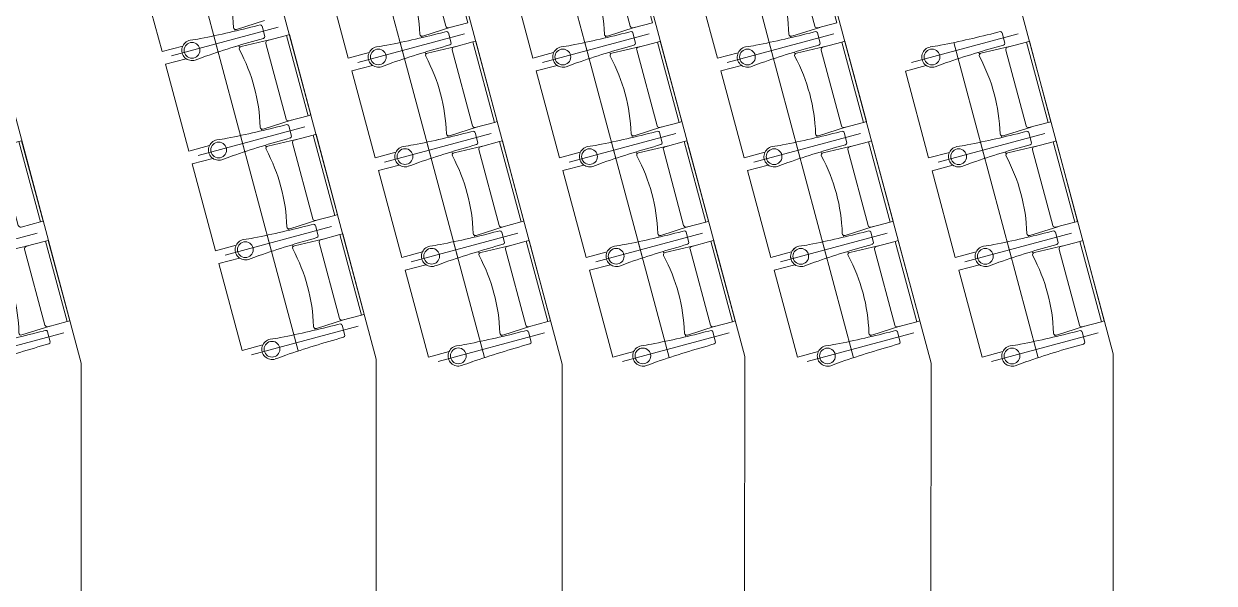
# Model space of a CAD drawing. Header units: millimetres. Extents: x 586 to 1010, y 369 to 668.
# Drawn here: x 692.27 to 698.72, y 509.07 to 512.1 of the extents above; entities that cross this region are included whole.
import ezdxf

# ---------------------------------------------------------------- set-up
doc = ezdxf.new("R2010")
doc.units = ezdxf.units.MM
doc.linetypes.add('CENTER', pattern=[2, 1.25, -0.25, 0.25, -0.25])
doc.linetypes.add('DASHED', pattern=[0.75, 0.5, -0.25])
doc.layers.add('plan line', color=7, linetype='Continuous', lineweight=15)

msp = doc.modelspace()

# ---------------------------------------------------------------- linework, layer by layer
at = {"color": 254, "lineweight": 25}
for points in [[(671.7124, 620.7085), (706.7355, 621.773), (754.2598, 613.8303), (814.6609, 600.1481), (855.7567, 598.0104), (895.0671, 567.0647), (920.0096, 542.0176), (952.0084, 521.2476), (977.2234, 504.6526), (979.6352, 479.2339), (986.3437, 463.8549), (988.7975, 462.3853)], [(654.944, 595.4717), (670.2671, 587.3174), (714.302, 595.1648), (787.0891, 595.1648), (819.3936, 580.9441), (821.0297, 562.8505), (813.4907, 552.7881), (808.7339, 539.6711), (796.4072, 534.7059), (791.0222, 527.249), (791.0222, 507.547), (797.3007, 476.5274), (814.9752, 463.8897), (836.1481, 474.6816), (874.0221, 478.5878), (885.7286, 462.7333), (863.0042, 436.0794), (845.7887, 420.6845), (845.1044, 408.6747)], [(639.2065, 583.4381), (644.7272, 575.638), (657.7961, 553.4401), (668.4043, 543.9291), (682.5178, 548.7307), (692.9838, 555.4778), (711.9339, 556.5828), (734.3456, 532.1334), (750.593, 477.7475), (754.1369, 444.164), (776.4657, 425.4473), (782.6172, 412.2355)]]:
    msp.add_spline(points, degree=3, dxfattribs=at)
at = {"layer": 'plan line'}
for p, q in [((692.5756, 510.2575), (690.8585, 516.6692)), ((694.1756, 510.2784), (692.6584, 515.9437)), ((695.1827, 510.2523), (693.6586, 515.9435)), ((696.172, 510.2928), (694.6587, 515.9434)), ((697.1817, 510.2569), (695.6589, 515.9433)), ((698.1684, 510.3072), (696.659, 515.9432)), ((693.0143, 511.9451), (692.8882, 512.4159)), ((694.024, 511.9092), (693.8979, 512.38)), ((695.0242, 511.9091), (694.8981, 512.3798)), ((696.0243, 511.909), (695.8982, 512.3797)), ((693.5461, 512.0896), (693.5336, 512.0865)), ((693.5461, 512.0896), (693.5336, 512.0865)), ((693.5564, 512.0823), (693.5709, 512.0271)), ((693.5564, 512.0823), (693.5709, 512.0271)), ((693.4082, 512.0629), (693.4101, 512.0558)), ((694.418, 512.027), (694.4199, 512.0199)), ((694.5558, 512.0537), (694.5433, 512.0506)), ((694.5558, 512.0537), (694.5433, 512.0506)), ((694.5661, 512.0464), (694.5807, 511.9912)), ((694.5661, 512.0464), (694.5807, 511.9912)), ((695.4181, 512.0269), (695.42, 512.0198)), ((695.5559, 512.0535), (695.5435, 512.0505)), ((695.5559, 512.0535), (695.5435, 512.0505)), ((695.5663, 512.0463), (695.5808, 511.991)), ((695.5663, 512.0463), (695.5808, 511.991)), ((696.4183, 512.0267), (696.4202, 512.0197)), ((696.5561, 512.0534), (696.5436, 512.0503)), ((696.5561, 512.0534), (696.5436, 512.0503)), ((696.5664, 512.0462), (696.581, 511.9909)), ((696.5664, 512.0462), (696.581, 511.9909)), ((697.5562, 512.0533), (697.5437, 512.0502)), ((697.5666, 512.046), (697.5811, 511.9908)), ((693.1269, 511.9753), (693.0143, 511.9451)), ((693.4309, 511.9781), (693.4331, 511.97)), ((693.0328, 511.8761), (693.1454, 511.9062)), ((694.1366, 511.9394), (694.024, 511.9092)), ((694.4407, 511.9423), (694.4428, 511.9341)), ((695.1368, 511.9393), (695.0242, 511.9091)), ((695.4408, 511.9421), (695.443, 511.934)), ((696.1369, 511.9391), (696.0243, 511.909)), ((696.441, 511.942), (696.4431, 511.9339)), ((697.4411, 511.9419), (697.4433, 511.9337)), ((693.1588, 511.4054), (693.0328, 511.8761)), ((694.0425, 511.8402), (694.1551, 511.8703)), ((694.1686, 511.3695), (694.0425, 511.8402)), ((695.0427, 511.8401), (695.1553, 511.8702)), ((695.1687, 511.3693), (695.0427, 511.8401)), ((696.0428, 511.8399), (696.1554, 511.8701)), ((696.1689, 511.3692), (696.0428, 511.8399)), ((697.0429, 511.8398), (697.1555, 511.87)), ((697.169, 511.3691), (697.0429, 511.8398)), ((693.5528, 511.5231), (693.5547, 511.516)), ((693.6906, 511.5498), (693.6781, 511.5467)), ((693.6906, 511.5498), (693.6781, 511.5467)), ((693.701, 511.5426), (693.7155, 511.4873)), ((693.701, 511.5426), (693.7155, 511.4873)), ((694.7003, 511.5139), (694.6879, 511.5108)), ((694.7003, 511.5139), (694.6879, 511.5108)), ((694.7107, 511.5067), (694.7252, 511.4514)), ((694.7107, 511.5067), (694.7252, 511.4514)), ((695.7005, 511.5138), (695.688, 511.5107)), ((695.7005, 511.5138), (695.688, 511.5107)), ((695.7108, 511.5065), (695.7254, 511.4513)), ((695.7108, 511.5065), (695.7254, 511.4513)), ((696.7006, 511.5136), (696.6882, 511.5105)), ((696.7006, 511.5136), (696.6882, 511.5105)), ((696.711, 511.5064), (696.7255, 511.4511)), ((696.711, 511.5064), (696.7255, 511.4511)), ((697.7008, 511.5135), (697.6883, 511.5104)), ((697.7008, 511.5135), (697.6883, 511.5104)), ((697.7111, 511.5063), (697.7257, 511.451)), ((697.7111, 511.5063), (697.7257, 511.451)), ((693.2715, 511.4355), (693.1588, 511.4054)), ((693.5755, 511.4384), (693.5777, 511.4302)), ((694.5625, 511.4872), (694.5644, 511.4802)), ((695.5627, 511.4871), (695.5646, 511.48)), ((696.5628, 511.4869), (696.5647, 511.4799)), ((697.563, 511.4868), (697.5648, 511.4798)), ((694.2812, 511.3996), (694.1686, 511.3695)), ((694.5852, 511.4025), (694.5874, 511.3943)), ((695.2813, 511.3995), (695.1687, 511.3693)), ((695.5854, 511.4023), (695.5876, 511.3942)), ((696.2815, 511.3994), (696.1689, 511.3692)), ((696.5855, 511.4022), (696.5877, 511.3941)), ((697.2816, 511.3992), (697.169, 511.3691)), ((697.5856, 511.4021), (697.5878, 511.3939)), ((693.1773, 511.3363), (693.29, 511.3665)), ((693.3034, 510.8656), (693.1773, 511.3363)), ((694.1871, 511.3004), (694.2997, 511.3306)), ((695.1872, 511.3003), (695.2998, 511.3304)), ((696.1874, 511.3001), (696.3, 511.3303)), ((697.1875, 511.3), (697.3001, 511.3302)), ((694.3131, 510.8297), (694.1871, 511.3004)), ((695.3133, 510.8296), (695.1872, 511.3003)), ((696.3134, 510.8294), (696.1874, 511.3001)), ((697.3135, 510.8293), (697.1875, 511.3)), ((693.6974, 510.9833), (693.6992, 510.9763)), ((693.8352, 511.01), (693.8227, 511.0069)), ((693.8352, 511.01), (693.8227, 511.0069)), ((693.8455, 511.0028), (693.8601, 510.9475)), ((693.8455, 511.0028), (693.8601, 510.9475)), ((694.7071, 510.9474), (694.709, 510.9404)), ((694.8449, 510.9741), (694.8324, 510.971)), ((694.8449, 510.9741), (694.8324, 510.971)), ((694.8552, 510.9669), (694.8698, 510.9116)), ((694.8553, 510.9669), (694.8698, 510.9116)), ((695.7072, 510.9473), (695.7091, 510.9402)), ((695.8451, 510.974), (695.8326, 510.9709)), ((695.8451, 510.974), (695.8326, 510.9709)), ((695.8554, 510.9668), (695.8699, 510.9115)), ((695.8554, 510.9668), (695.8699, 510.9115)), ((696.7074, 510.9472), (696.7093, 510.9401)), ((696.8452, 510.9738), (696.8327, 510.9708)), ((696.8452, 510.9738), (696.8327, 510.9708)), ((696.8555, 510.9666), (696.8701, 510.9114)), ((696.8555, 510.9666), (696.8701, 510.9114)), ((697.7075, 510.947), (697.7094, 510.94)), ((697.8453, 510.9737), (697.8328, 510.9706)), ((697.8453, 510.9737), (697.8329, 510.9706)), ((697.8557, 510.9665), (697.8702, 510.9112)), ((697.8557, 510.9665), (697.8702, 510.9112)), ((693.416, 510.8957), (693.3034, 510.8656)), ((693.72, 510.8986), (693.7222, 510.8904)), ((694.4257, 510.8598), (694.3131, 510.8297)), ((694.7298, 510.8627), (694.732, 510.8546)), ((695.4259, 510.8597), (695.3133, 510.8296)), ((695.7299, 510.8626), (695.7321, 510.8544)), ((696.426, 510.8596), (696.3134, 510.8294)), ((696.7301, 510.8624), (696.7323, 510.8543)), ((697.4262, 510.8595), (697.3135, 510.8293)), ((697.7302, 510.8623), (697.7324, 510.8542)), ((693.3219, 510.7965), (693.4345, 510.8267)), ((693.4479, 510.3258), (693.3219, 510.7965)), ((694.3316, 510.7606), (694.4442, 510.7908)), ((695.3318, 510.7605), (695.4444, 510.7907)), ((696.3319, 510.7604), (696.4445, 510.7905)), ((697.332, 510.7602), (697.4447, 510.7904)), ((694.4577, 510.2899), (694.3316, 510.7606)), ((695.4578, 510.2898), (695.3318, 510.7605)), ((696.458, 510.2896), (696.3319, 510.7604)), ((697.4581, 510.2895), (697.332, 510.7602)), ((693.9797, 510.4702), (693.9672, 510.4671)), ((692.3837, 510.4347), (692.3712, 510.4316)), ((692.394, 510.4275), (692.4085, 510.3722)), ((693.8419, 510.4435), (693.8438, 510.4365)), ((693.9901, 510.463), (694.0046, 510.4077)), ((694.8516, 510.4076), (694.8535, 510.4006)), ((694.9895, 510.4343), (694.977, 510.4313)), ((694.9998, 510.4271), (695.0143, 510.3718)), ((695.8518, 510.4075), (695.8537, 510.4005)), ((695.9896, 510.4342), (695.9771, 510.4311)), ((696, 510.427), (696.0145, 510.3717)), ((696.8519, 510.4074), (696.8538, 510.4003)), ((696.9898, 510.4341), (696.9773, 510.431)), ((697.0001, 510.4268), (697.0146, 510.3716)), ((697.8521, 510.4073), (697.854, 510.4002)), ((697.9899, 510.4339), (697.9774, 510.4309)), ((698.0002, 510.4267), (698.0148, 510.3714)), ((693.5606, 510.356), (693.4479, 510.3258)), ((694.1742, 499.2705), (694.1756, 510.2784)), ((694.5703, 510.3201), (694.4577, 510.2899)), ((695.5705, 510.3199), (695.4578, 510.2898)), ((696.1705, 499.2556), (696.172, 510.2928)), ((696.5706, 510.3198), (696.458, 510.2896)), ((697.5707, 510.3197), (697.4581, 510.2895)), ((698.1669, 499.2407), (698.1684, 510.3072)), ((692.5742, 499.2918), (692.5756, 510.2575)), ((695.1813, 499.2963), (695.1827, 510.2523)), ((697.1803, 499.2912), (697.1817, 510.2569))]:
    msp.add_line(p, q, dxfattribs=at)
at = {"layer": 'plan line', "linetype": 'DASHED', "ltscale": 3}
for p, q in [((693.3188, 511.9426), (693.1508, 512.5701)), ((694.3285, 511.9067), (694.1605, 512.5342)), ((695.3287, 511.9066), (695.1607, 512.534)), ((696.3288, 511.9065), (696.1608, 512.5339)), ((693.4634, 511.4029), (693.2953, 512.0303)), ((694.4731, 511.367), (694.3051, 511.9944)), ((695.4733, 511.3668), (695.3052, 511.9943)), ((696.4734, 511.3667), (696.3054, 511.9941)), ((697.4735, 511.3666), (697.3055, 511.994)), ((693.6079, 510.8631), (693.4399, 511.4905)), ((694.6177, 510.8272), (694.4496, 511.4546)), ((695.6178, 510.8271), (695.4498, 511.4545)), ((696.618, 510.8269), (696.4499, 511.4544)), ((697.6181, 510.8268), (697.4501, 511.4542)), ((693.7525, 510.3233), (693.5845, 510.9507)), ((694.7622, 510.2874), (694.5942, 510.9148)), ((695.7624, 510.2873), (695.5943, 510.9147)), ((696.7625, 510.2871), (696.5945, 510.9146)), ((697.7626, 510.287), (697.5946, 510.9144))]:
    msp.add_line(p, q, dxfattribs=at)
at = {"layer": 'plan line', "linetype": 'CENTER', "ltscale": 3}
for p, q in [((693.6442, 512.0768), (693.0666, 511.9221)), ((693.6442, 512.0768), (693.0666, 511.9221)), ((694.6539, 512.0409), (694.0763, 511.8862)), ((694.6539, 512.0409), (694.0763, 511.8862)), ((695.654, 512.0408), (695.0765, 511.8861)), ((695.654, 512.0408), (695.0765, 511.8861)), ((696.6542, 512.0407), (696.0766, 511.886)), ((696.6542, 512.0407), (696.0766, 511.886)), ((697.6543, 512.0405), (697.0767, 511.8858)), ((693.7887, 511.537), (693.2111, 511.3824)), ((693.7887, 511.537), (693.2111, 511.3824)), ((694.7984, 511.5011), (694.2209, 511.3465)), ((694.7984, 511.5011), (694.2209, 511.3465)), ((695.7986, 511.501), (695.221, 511.3463)), ((695.7986, 511.501), (695.221, 511.3463)), ((696.7987, 511.5009), (696.2212, 511.3462)), ((696.7987, 511.5009), (696.2212, 511.3462)), ((697.7989, 511.5007), (697.2213, 511.3461)), ((697.7989, 511.5007), (697.2213, 511.3461)), ((693.9333, 510.9973), (693.3557, 510.8426)), ((693.9333, 510.9973), (693.3557, 510.8426)), ((692.3372, 510.9617), (691.7596, 510.807)), ((692.3372, 510.9617), (691.7596, 510.807)), ((694.943, 510.9614), (694.3654, 510.8067)), ((694.943, 510.9614), (694.3654, 510.8067)), ((695.9431, 510.9612), (695.3656, 510.8066)), ((695.9431, 510.9612), (695.3656, 510.8066)), ((696.9433, 510.9611), (696.3657, 510.8064)), ((696.9433, 510.9611), (696.3657, 510.8064)), ((697.9434, 510.961), (697.3658, 510.8063)), ((697.9434, 510.961), (697.3658, 510.8063)), ((692.4818, 510.4219), (691.9042, 510.2673)), ((694.0778, 510.4575), (693.5002, 510.3028)), ((695.0876, 510.4216), (694.51, 510.2669)), ((696.0877, 510.4215), (695.5101, 510.2668)), ((697.0878, 510.4213), (696.5103, 510.2666)), ((698.088, 510.4212), (697.5104, 510.2665))]:
    msp.add_line(p, q, dxfattribs=at)
at = {"layer": 'plan line'}
for points in [[(693.4523, 512.548), (693.2979, 512.5127, 0.474715), (693.2892, 512.4952, -0.115865), (693.4015, 512.0759, 0.474715), (693.4178, 512.065), (693.5689, 512.1126)], [(694.5543, 512.5368), (694.451, 512.5092, 0.414214), (694.442, 512.4936), (694.552, 512.0827, 0.414214), (694.5676, 512.0737), (694.6717, 512.1016), (694.5543, 512.5368)], [(695.5545, 512.5367), (695.4511, 512.5091, 0.414214), (695.4421, 512.4935), (695.5522, 512.0826, 0.414214), (695.5677, 512.0736), (695.6719, 512.1014), (695.5545, 512.5367)], [(696.5546, 512.5366), (696.4513, 512.5089, 0.414214), (696.4423, 512.4934), (696.5523, 512.0824, 0.414214), (696.5679, 512.0734), (696.672, 512.1013), (696.5546, 512.5366)], [(694.462, 512.5121), (694.3077, 512.4769, 0.474715), (694.299, 512.4593, -0.115865), (694.4112, 512.04, 0.474715), (694.4276, 512.0291), (694.5787, 512.0767)], [(695.4622, 512.512), (695.3078, 512.4767, 0.474715), (695.2991, 512.4591, -0.115865), (695.4114, 512.0399, 0.474715), (695.4277, 512.029), (695.5788, 512.0765)], [(696.4623, 512.5119), (696.308, 512.4766, 0.474715), (696.2993, 512.459, -0.115865), (696.4115, 512.0397, 0.474715), (696.4279, 512.0288), (696.5789, 512.0764)], [(693.6892, 512.033), (693.5858, 512.0053, 0.414214), (693.5768, 511.9897), (693.6869, 511.5788, 0.414214), (693.7024, 511.5698), (693.8065, 511.5977), (693.6892, 512.033)], [(693.5969, 512.0083), (693.4425, 511.973, 0.474715), (693.4338, 511.9554, -0.115865), (693.5461, 511.5361, 0.474715), (693.5624, 511.5252), (693.7135, 511.5728)], [(694.6066, 511.9724), (694.4522, 511.9371, 0.474715), (694.4435, 511.9195, -0.115865), (694.5558, 511.5002, 0.474715), (694.5721, 511.4893), (694.7232, 511.5369)], [(694.6989, 511.9971), (694.5955, 511.9694, 0.414214), (694.5865, 511.9539), (694.6966, 511.5429, 0.414214), (694.7122, 511.5339), (694.8163, 511.5618), (694.6989, 511.9971)], [(695.6067, 511.9722), (695.4524, 511.9369, 0.474715), (695.4437, 511.9194, -0.115865), (695.556, 511.5001, 0.474715), (695.5723, 511.4892), (695.7234, 511.5368)], [(695.6991, 511.9969), (695.5957, 511.9693, 0.414214), (695.5867, 511.9537), (695.6968, 511.5428, 0.414214), (695.7123, 511.5338), (695.8164, 511.5616), (695.6991, 511.9969)], [(696.6069, 511.9721), (696.4525, 511.9368, 0.474715), (696.4438, 511.9192, -0.115865), (696.5561, 511.4999, 0.474715), (696.5724, 511.4891), (696.7235, 511.5366)], [(696.6992, 511.9968), (696.5958, 511.9691, 0.414214), (696.5868, 511.9536), (696.6969, 511.5426, 0.414214), (696.7124, 511.5337), (696.8166, 511.5615), (696.6992, 511.9968)], [(697.607, 511.972), (697.4526, 511.9367, 0.474715), (697.4439, 511.9191, -0.115865), (697.5562, 511.4998, 0.474715), (697.5726, 511.4889), (697.7236, 511.5365)], [(697.6993, 511.9967), (697.596, 511.969, 0.414214), (697.587, 511.9535), (697.697, 511.5425, 0.414214), (697.7126, 511.5335), (697.8167, 511.5614), (697.6993, 511.9967)], [(692.2377, 511.4576), (692.1343, 511.43, 0.414214), (692.1253, 511.4144), (692.2354, 511.0035, 0.414214), (692.2509, 510.9945), (692.355, 511.0223), (692.2377, 511.4576)], [(693.7414, 511.4685), (693.587, 511.4332, 0.474715), (693.5783, 511.4156, -0.115865), (693.6906, 510.9963, 0.474715), (693.707, 510.9854), (693.858, 511.033)], [(693.8337, 511.4932), (693.7304, 511.4655, 0.414214), (693.7214, 511.45), (693.8314, 511.039, 0.414214), (693.847, 511.03), (693.9511, 511.0579), (693.8337, 511.4932)], [(694.7511, 511.4326), (694.5968, 511.3973, 0.474715), (694.5881, 511.3797, -0.115865), (694.7004, 510.9604, 0.474715), (694.7167, 510.9496), (694.8678, 510.9971)], [(694.8435, 511.4573), (694.7401, 511.4296, 0.414214), (694.7311, 511.4141), (694.8412, 511.0031, 0.414214), (694.8567, 510.9942), (694.9608, 511.022), (694.8435, 511.4573)], [(695.7513, 511.4325), (695.5969, 511.3972, 0.474715), (695.5882, 511.3796, -0.115865), (695.7005, 510.9603, 0.474715), (695.7168, 510.9494), (695.8679, 510.997)], [(695.8436, 511.4572), (695.7402, 511.4295, 0.414214), (695.7313, 511.4139), (695.8413, 511.003, 0.414214), (695.8569, 510.994), (695.961, 511.0219), (695.8436, 511.4572)], [(696.7514, 511.4323), (696.5971, 511.397, 0.474715), (696.5884, 511.3794, -0.115865), (696.7007, 510.9602, 0.474715), (696.717, 510.9493), (696.8681, 510.9968)], [(696.8438, 511.457), (696.7404, 511.4294, 0.414214), (696.7314, 511.4138), (696.8415, 511.0029, 0.414214), (696.857, 510.9939), (696.9611, 511.0217), (696.8438, 511.457)], [(697.7516, 511.4322), (697.5972, 511.3969, 0.474715), (697.5885, 511.3793, -0.115865), (697.7008, 510.96, 0.474715), (697.7171, 510.9492), (697.8682, 510.9967)], [(697.8439, 511.4569), (697.7405, 511.4292, 0.414214), (697.7315, 511.4137), (697.8416, 511.0027, 0.414214), (697.8571, 510.9938), (697.9612, 511.0216), (697.8439, 511.4569)], [(692.3822, 510.9178), (692.2788, 510.8902, 0.414214), (692.2699, 510.8746), (692.3799, 510.4637, 0.414214), (692.3955, 510.4547), (692.4996, 510.4826), (692.3822, 510.9178)], [(693.886, 510.9287), (693.7316, 510.8934, 0.474715), (693.7229, 510.8758, -0.115865), (693.8352, 510.4565, 0.474715), (693.8515, 510.4457), (694.0026, 510.4932)], [(693.9783, 510.9534), (693.8749, 510.9257, 0.414214), (693.8659, 510.9102), (693.976, 510.4992, 0.414214), (693.9915, 510.4903), (694.0956, 510.5181), (693.9783, 510.9534)], [(694.988, 510.9175), (694.8846, 510.8898, 0.414214), (694.8757, 510.8743), (694.9857, 510.4634, 0.414214), (695.0013, 510.4544), (695.1054, 510.4822), (694.988, 510.9175)], [(695.9882, 510.9174), (695.8848, 510.8897, 0.414214), (695.8758, 510.8742), (695.9859, 510.4632, 0.414214), (696.0014, 510.4542), (696.1055, 510.4821), (695.9882, 510.9174)], [(696.9883, 510.9172), (696.8849, 510.8896, 0.414214), (696.876, 510.874), (696.986, 510.4631, 0.414214), (697.0016, 510.4541), (697.1057, 510.482), (696.9883, 510.9172)], [(697.9884, 510.9171), (697.8851, 510.8895, 0.414214), (697.8761, 510.8739), (697.9861, 510.463, 0.414214), (698.0017, 510.454), (698.1058, 510.4818), (697.9884, 510.9171)], [(692.2899, 510.8932), (692.1355, 510.8579, 0.474715), (692.1268, 510.8403, -0.115865), (692.2391, 510.421, 0.474715), (692.2554, 510.4101), (692.4065, 510.4577)], [(694.8957, 510.8928), (694.7413, 510.8575, 0.474715), (694.7326, 510.8399, -0.115865), (694.8449, 510.4207, 0.474715), (694.8612, 510.4098), (695.0123, 510.4573)], [(695.8959, 510.8927), (695.7415, 510.8574, 0.474715), (695.7328, 510.8398, -0.115865), (695.8451, 510.4205, 0.474715), (695.8614, 510.4096), (696.0125, 510.4572)], [(696.896, 510.8925), (696.7416, 510.8573, 0.474715), (696.7329, 510.8397, -0.115865), (696.8452, 510.4204, 0.474715), (696.8615, 510.4095), (697.0126, 510.4571)], [(697.8961, 510.8924), (697.7418, 510.8571, 0.474715), (697.7331, 510.8395, -0.115865), (697.8453, 510.4203, 0.474715), (697.8617, 510.4094), (698.0127, 510.4569)]]:
    msp.add_lwpolyline(points, format="xyb", dxfattribs=at)
for points in [[(693.7046, 512.0371), (693.8213, 511.6016), (693.8065, 511.5977), (693.6892, 512.033), (693.7046, 512.0371)], [(694.7144, 512.0012), (694.831, 511.5657), (694.8163, 511.5618), (694.6989, 511.9971), (694.7144, 512.0012)], [(695.7145, 512.0011), (695.8311, 511.5656), (695.8164, 511.5616), (695.6991, 511.9969), (695.7145, 512.0011)], [(696.7147, 512.0009), (696.8313, 511.5655), (696.8166, 511.5615), (696.6992, 511.9968), (696.7147, 512.0009)], [(697.7148, 512.0008), (697.8314, 511.5653), (697.8167, 511.5614), (697.6993, 511.9967), (697.7148, 512.0008)], [(693.8492, 511.4973), (693.9658, 511.0618), (693.9511, 511.0579), (693.8337, 511.4932), (693.8492, 511.4973)], [(692.2531, 511.4618), (692.3697, 511.0263), (692.355, 511.0223), (692.2377, 511.4576), (692.2531, 511.4618)], [(694.8589, 511.4614), (694.9755, 511.0259), (694.9608, 511.022), (694.8435, 511.4573), (694.8589, 511.4614)], [(695.8591, 511.4613), (695.9757, 511.0258), (695.961, 511.0219), (695.8436, 511.4572), (695.8591, 511.4613)], [(696.8592, 511.4612), (696.9758, 511.0257), (696.9611, 511.0217), (696.8438, 511.457), (696.8592, 511.4612)], [(697.8593, 511.461), (697.976, 511.0255), (697.9612, 511.0216), (697.8439, 511.4569), (697.8593, 511.461)], [(692.3977, 510.922), (692.5143, 510.4865), (692.4996, 510.4826), (692.3822, 510.9178), (692.3977, 510.922)], [(693.9937, 510.9575), (694.1104, 510.5221), (694.0956, 510.5181), (693.9783, 510.9534), (693.9937, 510.9575)], [(695.0035, 510.9216), (695.1201, 510.4862), (695.1054, 510.4822), (694.988, 510.9175), (695.0035, 510.9216)], [(696.0036, 510.9215), (696.1203, 510.486), (696.1055, 510.4821), (695.9882, 510.9174), (696.0036, 510.9215)], [(697.0038, 510.9214), (697.1204, 510.4859), (697.1057, 510.482), (696.9883, 510.9172), (697.0038, 510.9214)], [(698.0039, 510.9212), (698.1205, 510.4858), (698.1058, 510.4818), (697.9884, 510.9171), (698.0039, 510.9212)]]:
    msp.add_lwpolyline(points, dxfattribs=at)
for centre in [(693.1767, 511.952), (693.1767, 511.952), (694.1865, 511.9161), (694.1865, 511.9161), (695.1866, 511.916), (695.1866, 511.916), (696.1868, 511.9158), (696.1868, 511.9158), (697.1869, 511.9157), (693.3213, 511.4122), (693.3213, 511.4122), (694.331, 511.3763), (694.331, 511.3763), (695.3312, 511.3762), (695.3312, 511.3762), (696.3313, 511.3761), (696.3313, 511.3761), (697.3315, 511.3759), (697.3315, 511.3759), (693.4659, 510.8724), (693.4659, 510.8724), (694.4756, 510.8365), (694.4756, 510.8365), (695.4757, 510.8364), (695.4757, 510.8364), (696.4759, 510.8363), (696.4759, 510.8363), (697.476, 510.8362), (697.476, 510.8362), (693.6104, 510.3327), (694.6201, 510.2968), (695.6203, 510.2966), (696.6204, 510.2965), (697.6206, 510.2964)]:
    msp.add_circle(centre, 0.0427, dxfattribs=at)
for centre, radius, start, end in [((692.2679, 516.9201), 4.9966, 281.0182, 284.67378), ((692.2679, 516.9201), 4.9966, 281.0182, 284.67378), ((693.5471, 512.0803), 0.00935, 23.43081, 96.55406), ((693.5471, 512.0803), 0.00935, 23.43081, 96.55406), ((693.0293, 512.9913), 0.9947, 277.95724, 281.22004), ((693.0293, 512.9913), 0.9947, 277.95724, 281.22004), ((694.9835, 506.8807), 5.3287, 105.4519, 108.97549), ((694.9836, 506.8807), 5.3287, 105.4519, 108.97549), ((693.5613, 512.0261), 0.00967, 284.36811, 5.81858), ((693.5613, 512.0261), 0.00967, 284.36811, 5.81858), ((693.2776, 516.8842), 4.9966, 281.0182, 284.67378), ((693.2776, 516.8842), 4.9966, 281.0182, 284.67378), ((694.5569, 512.0444), 0.00935, 23.43081, 96.55406), ((694.5569, 512.0444), 0.00935, 23.43081, 96.55406), ((694.2777, 516.8841), 4.9966, 281.0182, 284.67378), ((694.2777, 516.8841), 4.9966, 281.0182, 284.67378), ((695.557, 512.0442), 0.00935, 23.43081, 96.55406), ((695.557, 512.0442), 0.00935, 23.43081, 96.55406), ((695.2779, 516.884), 4.9966, 281.0182, 284.67378), ((695.2779, 516.884), 4.9966, 281.0182, 284.67378), ((696.5572, 512.0441), 0.00935, 23.43081, 96.55406), ((696.5572, 512.0441), 0.00935, 23.43081, 96.55406), ((696.278, 516.8838), 4.9966, 281.0182, 284.67378), ((697.5573, 512.044), 0.00935, 23.43081, 96.55406), ((693.177, 511.9517), 0.0554, 100.4444, 288.48678), ((693.177, 511.9517), 0.0554, 100.4444, 288.48678), ((694.1867, 511.9158), 0.0554, 100.4444, 288.48678), ((694.1867, 511.9158), 0.0554, 100.4444, 288.48678), ((694.039, 512.9555), 0.9947, 277.95724, 281.22004), ((694.039, 512.9555), 0.9947, 277.95724, 281.22004), ((695.9933, 506.8448), 5.3287, 105.4519, 108.97549), ((695.9933, 506.8448), 5.3287, 105.4519, 108.97549), ((694.5711, 511.9902), 0.00967, 284.36811, 5.81858), ((694.5711, 511.9902), 0.00967, 284.36811, 5.81858), ((695.1869, 511.9157), 0.0554, 100.4444, 288.48678), ((695.1869, 511.9157), 0.0554, 100.4444, 288.48678), ((695.0391, 512.9553), 0.9947, 277.95724, 281.22004), ((695.0391, 512.9553), 0.9947, 277.95724, 281.22004), ((696.9934, 506.8446), 5.3287, 105.4519, 108.97549), ((696.9934, 506.8446), 5.3287, 105.4519, 108.97549), ((695.5712, 511.9901), 0.00967, 284.36811, 5.81858), ((695.5712, 511.9901), 0.00967, 284.36811, 5.81858), ((696.187, 511.9156), 0.0554, 100.4444, 288.48678), ((696.187, 511.9156), 0.0554, 100.4444, 288.48678), ((696.0393, 512.9552), 0.9947, 277.95724, 281.22004), ((696.0393, 512.9552), 0.9947, 277.95724, 281.22004), ((697.9936, 506.8445), 5.3287, 105.4519, 108.97549), ((697.9936, 506.8445), 5.3287, 105.4519, 108.97549), ((696.5714, 511.9899), 0.00967, 284.36811, 5.81858), ((696.5714, 511.9899), 0.00967, 284.36811, 5.81858), ((697.1872, 511.9154), 0.0554, 100.4444, 288.48678), ((697.0394, 512.9551), 0.9947, 277.95724, 281.22004), ((698.9937, 506.8444), 5.3287, 105.4519, 108.97549), ((697.5715, 511.9898), 0.00967, 284.36811, 5.81858), ((694.5819, 508.1951), 3.9554, 109.66487, 110.53297), ((694.5819, 508.1951), 3.9554, 109.66487, 110.53297), ((695.5916, 508.1592), 3.9554, 109.66487, 110.53297), ((695.5916, 508.1592), 3.9554, 109.66487, 110.53297), ((696.5918, 508.1591), 3.9554, 109.66487, 110.53297), ((696.5918, 508.1591), 3.9554, 109.66487, 110.53297), ((697.5919, 508.159), 3.9554, 109.66487, 110.53297), ((697.5919, 508.159), 3.9554, 109.66487, 110.53297), ((698.5921, 508.1588), 3.9554, 109.66487, 110.53297), ((692.4124, 516.3803), 4.9966, 281.0182, 284.67378), ((692.4124, 516.3803), 4.9966, 281.0182, 284.67378), ((693.6917, 511.5405), 0.00935, 23.43081, 96.55406), ((693.6917, 511.5405), 0.00935, 23.43081, 96.55406), ((693.4221, 516.3444), 4.9966, 281.0182, 284.67378), ((693.4222, 516.3444), 4.9966, 281.0182, 284.67378), ((694.7014, 511.5046), 0.00935, 23.43081, 96.55406), ((694.7014, 511.5046), 0.00935, 23.43081, 96.55406), ((694.4223, 516.3443), 4.9966, 281.0182, 284.67378), ((694.4223, 516.3443), 4.9966, 281.0182, 284.67378), ((695.7016, 511.5045), 0.00935, 23.43081, 96.55406), ((695.7016, 511.5045), 0.00935, 23.43081, 96.55406), ((695.4224, 516.3442), 4.9966, 281.0182, 284.67378), ((695.4224, 516.3442), 4.9966, 281.0182, 284.67378), ((696.7017, 511.5043), 0.00935, 23.43081, 96.55406), ((696.7017, 511.5043), 0.00935, 23.43081, 96.55406), ((696.4226, 516.344), 4.9966, 281.0182, 284.67378), ((696.4226, 516.344), 4.9966, 281.0182, 284.67378), ((697.7018, 511.5042), 0.00935, 23.43081, 96.55406), ((697.7018, 511.5042), 0.00935, 23.43081, 96.55406), ((693.3216, 511.4119), 0.0554, 100.4444, 288.48678), ((693.3216, 511.4119), 0.0554, 100.4444, 288.48678), ((693.1738, 512.4516), 0.9947, 277.95724, 281.22004), ((693.1738, 512.4516), 0.9947, 277.95724, 281.22004), ((695.1281, 506.3409), 5.3287, 105.4519, 108.97549), ((695.1281, 506.3409), 5.3287, 105.4519, 108.97549), ((693.7059, 511.4863), 0.00967, 284.36811, 5.81858), ((693.7059, 511.4863), 0.00967, 284.36811, 5.81858), ((694.1835, 512.4157), 0.9947, 277.95724, 281.22004), ((694.1836, 512.4157), 0.9947, 277.95724, 281.22004), ((696.1378, 506.305), 5.3287, 105.4519, 108.97549), ((696.1378, 506.305), 5.3287, 105.4519, 108.97549), ((694.7156, 511.4504), 0.00967, 284.36811, 5.81858), ((694.7156, 511.4504), 0.00967, 284.36811, 5.81858), ((695.1837, 512.4155), 0.9947, 277.95724, 281.22004), ((695.1837, 512.4155), 0.9947, 277.95724, 281.22004), ((697.138, 506.3049), 5.3287, 105.4519, 108.97549), ((697.138, 506.3049), 5.3287, 105.4519, 108.97549), ((695.7158, 511.4503), 0.00967, 284.36811, 5.81858), ((695.7158, 511.4503), 0.00967, 284.36811, 5.81858), ((696.1838, 512.4154), 0.9947, 277.95724, 281.22004), ((696.1838, 512.4154), 0.9947, 277.95724, 281.22004), ((698.1381, 506.3047), 5.3287, 105.4519, 108.97549), ((698.1381, 506.3047), 5.3287, 105.4519, 108.97549), ((696.7159, 511.4502), 0.00967, 284.36811, 5.81858), ((696.7159, 511.4502), 0.00967, 284.36811, 5.81858), ((697.184, 512.4153), 0.9947, 277.95724, 281.22004), ((697.184, 512.4153), 0.9947, 277.95724, 281.22004), ((699.1383, 506.3046), 5.3287, 105.4519, 108.97549), ((699.1383, 506.3046), 5.3287, 105.4519, 108.97549), ((697.716, 511.45), 0.00967, 284.36811, 5.81858), ((697.716, 511.45), 0.00967, 284.36811, 5.81858), ((694.7265, 507.6553), 3.9554, 109.66487, 110.53297), ((694.7265, 507.6553), 3.9554, 109.66487, 110.53297), ((694.3313, 511.376), 0.0554, 100.4444, 288.48678), ((694.3313, 511.376), 0.0554, 100.4444, 288.48678), ((695.3314, 511.3759), 0.0554, 100.4444, 288.48678), ((695.3315, 511.3759), 0.0554, 100.4444, 288.48678), ((696.3316, 511.3758), 0.0554, 100.4444, 288.48678), ((696.3316, 511.3758), 0.0554, 100.4444, 288.48678), ((697.3317, 511.3756), 0.0554, 100.4444, 288.48678), ((697.3317, 511.3756), 0.0554, 100.4444, 288.48678), ((695.7362, 507.6194), 3.9554, 109.66487, 110.53297), ((695.7362, 507.6194), 3.9554, 109.66487, 110.53297), ((696.7363, 507.6193), 3.9554, 109.66487, 110.53297), ((696.7363, 507.6193), 3.9554, 109.66487, 110.53297), ((697.7365, 507.6192), 3.9554, 109.66487, 110.53297), ((697.7365, 507.6192), 3.9554, 109.66487, 110.53297), ((698.7366, 507.619), 3.9554, 109.66487, 110.53297), ((698.7366, 507.619), 3.9554, 109.66487, 110.53297), ((692.557, 515.8406), 4.9966, 281.0182, 284.67378), ((692.557, 515.8406), 4.9966, 281.0182, 284.67378), ((693.8362, 511.0007), 0.00935, 23.43081, 96.55406), ((693.8362, 511.0007), 0.00935, 23.43081, 96.55406), ((693.4661, 510.8722), 0.0554, 100.4444, 288.48678), ((693.4661, 510.8722), 0.0554, 100.4444, 288.48678), ((693.3184, 511.9118), 0.9947, 277.95724, 281.22004), ((693.3184, 511.9118), 0.9947, 277.95724, 281.22004), ((695.2727, 505.8011), 5.3287, 105.4519, 108.97549), ((695.2727, 505.8011), 5.3287, 105.4519, 108.97549), ((693.8504, 510.9465), 0.00967, 284.36811, 5.81858), ((693.8504, 510.9465), 0.00967, 284.36811, 5.81858), ((693.5667, 515.8047), 4.9966, 281.0182, 284.67378), ((693.5667, 515.8047), 4.9966, 281.0182, 284.67378), ((694.846, 510.9648), 0.00935, 23.43081, 96.55406), ((694.846, 510.9648), 0.00935, 23.43081, 96.55406), ((694.5669, 515.8045), 4.9966, 281.0182, 284.67378), ((694.5669, 515.8045), 4.9966, 281.0182, 284.67378), ((695.8461, 510.9647), 0.00935, 23.43081, 96.55406), ((695.8461, 510.9647), 0.00935, 23.43081, 96.55406), ((695.567, 515.8044), 4.9966, 281.0182, 284.67378), ((695.567, 515.8044), 4.9966, 281.0182, 284.67378), ((696.8463, 510.9646), 0.00935, 23.43081, 96.55406), ((696.8463, 510.9646), 0.00935, 23.43081, 96.55406), ((696.5671, 515.8043), 4.9966, 281.0182, 284.67378), ((696.5671, 515.8043), 4.9966, 281.0182, 284.67378), ((697.8464, 510.9644), 0.00935, 23.43081, 96.55406), ((697.8464, 510.9644), 0.00935, 23.43081, 96.55406), ((694.4759, 510.8363), 0.0554, 100.4444, 288.48678), ((694.4759, 510.8363), 0.0554, 100.4444, 288.48678), ((694.3281, 511.8759), 0.9947, 277.95724, 281.22004), ((694.3281, 511.8759), 0.9947, 277.95724, 281.22004), ((696.2824, 505.7652), 5.3287, 105.4519, 108.97549), ((696.2824, 505.7652), 5.3287, 105.4519, 108.97549), ((694.8602, 510.9106), 0.00967, 284.36811, 5.81858), ((694.8602, 510.9106), 0.00967, 284.36811, 5.81858), ((695.476, 510.8361), 0.0554, 100.4444, 288.48678), ((695.476, 510.8361), 0.0554, 100.4444, 288.48678), ((695.3283, 511.8758), 0.9947, 277.95724, 281.22004), ((695.3283, 511.8758), 0.9947, 277.95724, 281.22004), ((697.2825, 505.7651), 5.3287, 105.4519, 108.97549), ((697.2825, 505.7651), 5.3287, 105.4519, 108.97549), ((695.8603, 510.9105), 0.00967, 284.36811, 5.81858), ((695.8603, 510.9105), 0.00967, 284.36811, 5.81858), ((696.4761, 510.836), 0.0554, 100.4444, 288.48678), ((696.4762, 510.836), 0.0554, 100.4444, 288.48678), ((696.3284, 511.8756), 0.9947, 277.95724, 281.22004), ((696.3284, 511.8756), 0.9947, 277.95724, 281.22004), ((698.2827, 505.7649), 5.3287, 105.4519, 108.97549), ((698.2827, 505.7649), 5.3287, 105.4519, 108.97549), ((696.8605, 510.9104), 0.00967, 284.36811, 5.81858), ((696.8605, 510.9104), 0.00967, 284.36811, 5.81858), ((697.4763, 510.8359), 0.0554, 100.4444, 288.48678), ((697.4763, 510.8359), 0.0554, 100.4444, 288.48678), ((697.3285, 511.8755), 0.9947, 277.95724, 281.22004), ((697.3285, 511.8755), 0.9947, 277.95724, 281.22004), ((699.2828, 505.7648), 5.3287, 105.4519, 108.97549), ((699.2828, 505.7648), 5.3287, 105.4519, 108.97549), ((697.8606, 510.9102), 0.00967, 284.36811, 5.81858), ((697.8606, 510.9102), 0.00967, 284.36811, 5.81858), ((694.871, 507.1156), 3.9554, 109.66487, 110.53297), ((694.871, 507.1156), 3.9554, 109.66487, 110.53297), ((695.8807, 507.0797), 3.9554, 109.66487, 110.53297), ((695.8807, 507.0797), 3.9554, 109.66487, 110.53297), ((696.8809, 507.0795), 3.9554, 109.66487, 110.53297), ((696.8809, 507.0795), 3.9554, 109.66487, 110.53297), ((697.881, 507.0794), 3.9554, 109.66487, 110.53297), ((697.881, 507.0794), 3.9554, 109.66487, 110.53297), ((698.8812, 507.0793), 3.9554, 109.66487, 110.53297), ((698.8812, 507.0793), 3.9554, 109.66487, 110.53297), ((692.7015, 515.3008), 4.9966, 281.0182, 284.67378), ((693.9808, 510.4609), 0.00935, 23.43081, 96.55406), ((691.1055, 515.2652), 4.9966, 281.0182, 284.67378), ((692.3847, 510.4254), 0.00935, 23.43081, 96.55406), ((693.995, 510.4067), 0.00967, 284.36811, 5.81858), ((693.7113, 515.2649), 4.9966, 281.0182, 284.67378), ((694.9905, 510.425), 0.00935, 23.43081, 96.55406), ((694.7114, 515.2648), 4.9966, 281.0182, 284.67378), ((695.9907, 510.4249), 0.00935, 23.43081, 96.55406), ((695.7116, 515.2646), 4.9966, 281.0182, 284.67378), ((696.9908, 510.4248), 0.00935, 23.43081, 96.55406), ((696.7117, 515.2645), 4.9966, 281.0182, 284.67378), ((697.991, 510.4246), 0.00935, 23.43081, 96.55406), ((693.8211, 505.2258), 5.3287, 105.4519, 108.97549), ((692.3989, 510.3712), 0.00967, 284.36811, 5.81858), ((693.6107, 510.3324), 0.0554, 100.4444, 288.48678), ((693.4629, 511.372), 0.9947, 277.95724, 281.22004), ((695.4172, 505.2613), 5.3287, 105.4519, 108.97549), ((694.6204, 510.2965), 0.0554, 100.4444, 288.48678), ((694.4727, 511.3361), 0.9947, 277.95724, 281.22004), ((696.4269, 505.2254), 5.3287, 105.4519, 108.97549), ((695.0047, 510.3709), 0.00967, 284.36811, 5.81858), ((695.6206, 510.2964), 0.0554, 100.4444, 288.48678), ((695.4728, 511.336), 0.9947, 277.95724, 281.22004), ((697.4271, 505.2253), 5.3287, 105.4519, 108.97549), ((696.0049, 510.3707), 0.00967, 284.36811, 5.81858), ((696.6207, 510.2962), 0.0554, 100.4444, 288.48678), ((696.473, 511.3359), 0.9947, 277.95724, 281.22004), ((698.4272, 505.2252), 5.3287, 105.4519, 108.97549), ((697.005, 510.3706), 0.00967, 284.36811, 5.81858), ((697.6208, 510.2961), 0.0554, 100.4444, 288.48678), ((697.4731, 511.3357), 0.9947, 277.95724, 281.22004), ((699.4274, 505.225), 5.3287, 105.4519, 108.97549), ((698.0052, 510.3705), 0.00967, 284.36811, 5.81858), ((695.0156, 506.5758), 3.9554, 109.66487, 110.53297), ((696.0253, 506.5399), 3.9554, 109.66487, 110.53297), ((697.0254, 506.5398), 3.9554, 109.66487, 110.53297), ((698.0256, 506.5396), 3.9554, 109.66487, 110.53297), ((699.0257, 506.5395), 3.9554, 109.66487, 110.53297)]:
    msp.add_arc(centre, radius, start, end, dxfattribs=at)

doc.saveas('drawing.dxf')
